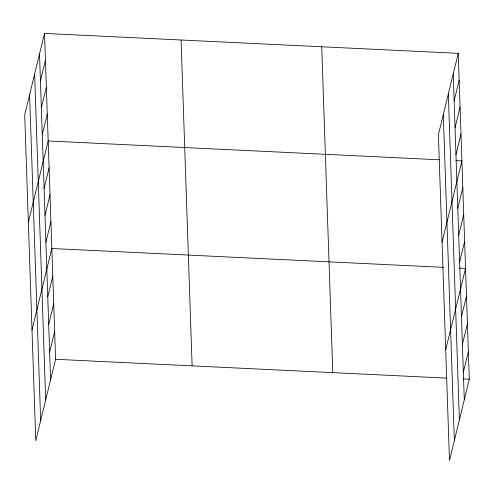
<?xml version="1.0" encoding="UTF-8"?>
<svg xmlns="http://www.w3.org/2000/svg" width="494" height="494" viewBox="0 0 494 494"><rect width="100%" height="100%" fill="white"/><g stroke="black" fill="none" stroke-linecap="round" stroke-linejoin="round"><path stroke-width="0.74" d="M44.534 33.431L24.7 114.793L35.759 440.66L55.6 359.292L44.534 33.431L458.241 53.34L469.3 379.207L449.466 460.569L438.4 134.708L458.241 53.34M40.434 80.893L45.448 60.311M41.342 107.772L46.362 87.197M42.256 134.658L47.27 114.083M28.349 222.331L48.184 140.963L439.135 159.778M44.083 188.424L49.097 167.849M44.991 215.31L50.011 194.735M45.905 242.196L50.925 221.615M31.999 329.869L51.833 248.501L443.544 267.353M47.757 296.777L52.778 276.202M48.702 324.478L53.716 303.896M49.641 352.173L54.655 331.598M454.134 100.801L459.148 80.226M455.048 127.687L460.062 107.105M455.962 154.573L460.976 133.991M442.056 242.239L461.89 160.877L455.82 160.581M457.784 208.338L462.804 187.757M458.698 235.224L463.712 214.643M459.611 262.104L464.626 241.529M445.705 349.777L465.539 268.409L459.469 268.119M461.464 316.691L466.478 296.11M462.403 344.386L467.417 323.811M463.341 372.087L468.361 351.506M55.6 359.292L446.545 378.114M463.23 378.917L469.3 379.207M453.22 73.915L464.286 399.782M448.33 93.977L459.395 419.844M443.291 114.645L454.356 440.512M321.718 46.769L332.777 372.637M181.057 40.002L192.117 365.869M39.52 54.007L50.579 379.874M34.629 74.069L45.689 399.936M29.591 94.737L40.65 420.598"/></g></svg>
